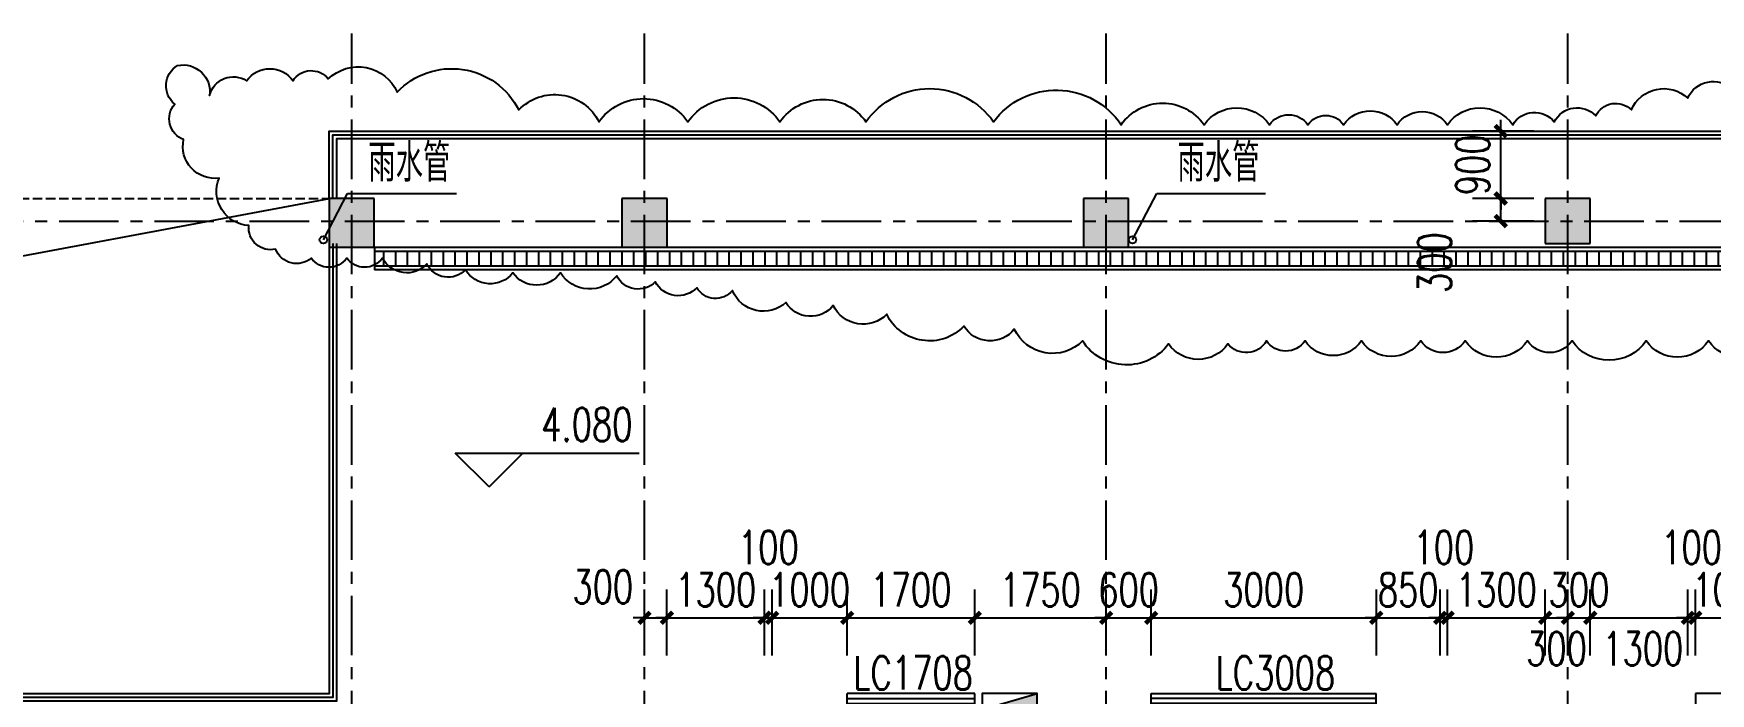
# Model space of a CAD drawing. Header units: millimetres. Extents: x -1048436 to -185795, y -983427 to 400387.
# Drawn here: x -743652 to -721312, y -283118 to -274318 of the extents above; entities that cross this region are included whole.
import ezdxf

# ---------------------------------------------------------------- set-up
doc = ezdxf.new("R2010")
doc.units = ezdxf.units.MM
doc.header["$LTSCALE"] = 500
doc.linetypes.add('DASH', pattern=[0.35, 0.25, -0.1])
doc.linetypes.add('一层轴网$0$CENTER', pattern=[50.8, 31.75, -6.35, 6.35, -6.35])
for name, color, linetype in [('COLUMN', 254, 'Continuous'), ('DIM_LEAD', 3, 'Continuous'), ('P-消火栓-VPIPE', 1, 'Continuous'), ('PUB_DIM', 3, 'Continuous'), ('PUB_HATCH', 8, 'Continuous'), ('PUB_TEXT', 7, 'Continuous'), ('WINDOW', 4, 'Continuous'), ('WINDOW_TEXT', 7, 'Continuous'), ('一层轴网$0$建-轴线', 1, '一层轴网$0$CENTER'), ('建-墙', 254, 'Continuous'), ('建-屋面-排水沟落水口', 175, 'Continuous'), ('建-排水沟', 181, 'Continuous'), ('建-文字', 4, 'Continuous'), ('建-楼梯-扶手栏杆', 3, 'Continuous'), ('建-符号', 13, 'Continuous')]:
    doc.layers.add(name, color=color, linetype=linetype)
doc.layers.add('建-非打-01', color=6, linetype='Continuous', plot=False)
doc.styles.add('_TCH_DIM', font='SIMPLEX', dxfattribs={"bigfont": 'GBCBIG'})
doc.styles.add('_TCH_DIM_T3', font='SIMPLEX', dxfattribs={"width": 0.705882, "bigfont": 'GBCBIG'})
doc.styles.add('_TCH_WINDOW', font='SIMPLEX', dxfattribs={"height": 3.5, "bigfont": 'GBCBIG'})
doc.dimstyles.new('_TCH_ARCH&&150', dxfattribs={"dimtxt": 446.25, "dimasz": 150, "dimexe": 375, "dimexo": 450, "dimgap": 150, "dimtad": 1, "dimdec": 0, "dimzin": 0, "dimdsep": 46, "dimtxsty": '_TCH_DIM_T3', "dimblk": 'ARCHTICK', "dimcen": 0.09, "dimclrt": 7, "dimazin": 2, "dimtfac": 1, "dimtdec": 0, "dimtix": 1, "dimtmove": 2, "dimatfit": 3, "dimldrblk": 'ARCHTICK', "dimfxl": 1, "dimtolj": 1, "dimtzin": 0, "dimarcsym": 0})

# ---------------------------------------------------------------- blocks, each defined once
blk = doc.blocks.new('一层轴网')
at = {"layer": '一层轴网$0$建-轴线', "ltscale": 0.05}
blk.add_line((-2650, 79776.4), (66950.9, 79776.4), dxfattribs=at)
for points in [[(13950, 57476.4), (13950, 82276.4)], [(17850, 57476.4), (17850, 82276.4)], [(24000, 57476.4), (24000, 82276.4)], [(30150, 57476.4), (30150, 82276.4)]]:
    blk.add_lwpolyline(points, dxfattribs=at)
blk = doc.blocks.new('PA-X单栓')
blk.add_line((-162, 57), (325, 200))
blk.add_lwpolyline([(-162, 57), (325, 57), (325, 200), (-162, 200)], close=True)
blk.add_solid([(325, 57), (325, 200), (-162, 57)])
blk = doc.blocks.new('fghfgh')
at = {"layer": 'P-消火栓-VPIPE', "linetype": 'ByBlock', "xscale": 1.5, "yscale": 1.5, "zscale": 1.5}
blk.add_blockref('PA-X单栓', (-730769, -283418), dxfattribs=at)
blk = doc.blocks.new('A$C4F09042B')
at = {"layer": 'DIM_LEAD'}
for p, q in [((82029, 114950), (82352, 115567)), ((82352, 115567), (83801, 115567)), ((92808, 114950), (93131, 115567)), ((93131, 115567), (94581, 115567))]:
    blk.add_line(p, q, dxfattribs=at)
at = {"layer": '建-屋面-排水沟落水口'}
for centre in [(82029, 114950), (92808, 114950)]:
    blk.add_circle(centre, 50, dxfattribs=at)
at = {"layer": 'PUB_TEXT', "style": '_TCH_DIM'}
for p in [(82627, 115724), (93407, 115724)]:
    blk.add_text('雨水管', height=506.4, dxfattribs=at).set_placement(p)
blk = doc.blocks.new('_ArchTick')
at = {"color": 0, "linetype": 'ByBlock', "const_width": 0.4}
blk.add_lwpolyline([(-0.5, -0.5), (0.5, 0.5)], dxfattribs=at)
blk = doc.blocks.new('*D1290')
at = {"layer": 'Defpoints', "color": 0, "transparency": 16777216}
for p in [(-735213, -282108), (-735513, -283059), (-735213, -283059)]:
    blk.add_point(p, dxfattribs=at)
at = {"layer": 'PUB_DIM', "color": 0, "lineweight": -2, "transparency": 16777216}
for p, q in [((-735513, -282609), (-735513, -281733)), ((-735213, -282609), (-735213, -281733)), ((-735513, -282108), (-735663, -282108)), ((-735513, -282108), (-735213, -282108)), ((-735213, -282108), (-735063, -282108))]:
    blk.add_line(p, q, dxfattribs=at)
at = {"layer": 'PUB_DIM', "color": 0, "lineweight": -2, "transparency": 16777216, "xscale": 150, "yscale": 150, "zscale": 150}
blk.add_blockref('_ArchTick', (-735513, -282108), dxfattribs=at)
at = {"layer": 'PUB_DIM', "color": 0, "lineweight": -2, "transparency": 16777216, "xscale": 150, "yscale": 150, "zscale": 150, "rotation": 180}
blk.add_blockref('_ArchTick', (-735213, -282108), dxfattribs=at)
at = {"layer": 'PUB_DIM', "color": 7, "transparency": 16777216, "insert": (-736068, -281695), "char_height": 446.2, "attachment_point": 5, "style": '_TCH_DIM_T3'}
blk.add_mtext('\\A1;300', dxfattribs=at)
blk = doc.blocks.new('*D1291')
at = {"layer": 'Defpoints', "color": 0, "transparency": 16777216}
for p in [(-733913, -282108), (-735213, -283059), (-733913, -283059)]:
    blk.add_point(p, dxfattribs=at)
at = {"layer": 'PUB_DIM', "color": 0, "lineweight": -2, "transparency": 16777216}
for p, q in [((-735213, -282609), (-735213, -281733)), ((-733913, -282609), (-733913, -281733)), ((-735213, -282108), (-735363, -282108)), ((-735213, -282108), (-733913, -282108)), ((-733913, -282108), (-733763, -282108))]:
    blk.add_line(p, q, dxfattribs=at)
at = {"layer": 'PUB_DIM', "color": 0, "lineweight": -2, "transparency": 16777216, "xscale": 150, "yscale": 150, "zscale": 150}
blk.add_blockref('_ArchTick', (-735213, -282108), dxfattribs=at)
at = {"layer": 'PUB_DIM', "color": 0, "lineweight": -2, "transparency": 16777216, "xscale": 150, "yscale": 150, "zscale": 150, "rotation": 180}
blk.add_blockref('_ArchTick', (-733913, -282108), dxfattribs=at)
at = {"layer": 'PUB_DIM', "color": 7, "transparency": 16777216, "insert": (-734563, -281735), "char_height": 446.2, "attachment_point": 5, "style": '_TCH_DIM_T3'}
blk.add_mtext('\\A1;1300', dxfattribs=at)
blk = doc.blocks.new('*D1292')
at = {"layer": 'Defpoints', "color": 0, "transparency": 16777216}
for p in [(-733813, -282108), (-733913, -283059), (-733813, -283059)]:
    blk.add_point(p, dxfattribs=at)
at = {"layer": 'PUB_DIM', "color": 0, "lineweight": -2, "transparency": 16777216}
for p, q in [((-733913, -282609), (-733913, -281733)), ((-733813, -282609), (-733813, -281733)), ((-733913, -282108), (-734063, -282108)), ((-733913, -282108), (-733813, -282108)), ((-733813, -282108), (-733663, -282108))]:
    blk.add_line(p, q, dxfattribs=at)
at = {"layer": 'PUB_DIM', "color": 0, "lineweight": -2, "transparency": 16777216, "xscale": 150, "yscale": 150, "zscale": 150}
blk.add_blockref('_ArchTick', (-733913, -282108), dxfattribs=at)
at = {"layer": 'PUB_DIM', "color": 0, "lineweight": -2, "transparency": 16777216, "xscale": 150, "yscale": 150, "zscale": 150, "rotation": 180}
blk.add_blockref('_ArchTick', (-733813, -282108), dxfattribs=at)
at = {"layer": 'PUB_DIM', "color": 7, "transparency": 16777216, "insert": (-733863, -281170), "char_height": 446.2, "attachment_point": 5, "style": '_TCH_DIM_T3'}
blk.add_mtext('\\A1;100', dxfattribs=at)
blk = doc.blocks.new('*D1293')
at = {"layer": 'Defpoints', "color": 0, "transparency": 16777216}
for p in [(-732813, -282108), (-733813, -283059), (-732813, -283059)]:
    blk.add_point(p, dxfattribs=at)
at = {"layer": 'PUB_DIM', "color": 0, "lineweight": -2, "transparency": 16777216}
for p, q in [((-733813, -282609), (-733813, -281733)), ((-732813, -282609), (-732813, -281733)), ((-733813, -282108), (-733963, -282108)), ((-733813, -282108), (-732813, -282108)), ((-732813, -282108), (-732663, -282108))]:
    blk.add_line(p, q, dxfattribs=at)
at = {"layer": 'PUB_DIM', "color": 0, "lineweight": -2, "transparency": 16777216, "xscale": 150, "yscale": 150, "zscale": 150}
blk.add_blockref('_ArchTick', (-733813, -282108), dxfattribs=at)
at = {"layer": 'PUB_DIM', "color": 0, "lineweight": -2, "transparency": 16777216, "xscale": 150, "yscale": 150, "zscale": 150, "rotation": 180}
blk.add_blockref('_ArchTick', (-732813, -282108), dxfattribs=at)
at = {"layer": 'PUB_DIM', "color": 7, "transparency": 16777216, "insert": (-733313, -281735), "char_height": 446.2, "attachment_point": 5, "style": '_TCH_DIM_T3'}
blk.add_mtext('\\A1;1000', dxfattribs=at)
blk = doc.blocks.new('*D1294')
at = {"layer": 'Defpoints', "color": 0, "transparency": 16777216}
for p in [(-731113, -282108), (-732813, -283059), (-731113, -283059)]:
    blk.add_point(p, dxfattribs=at)
at = {"layer": 'PUB_DIM', "color": 0, "lineweight": -2, "transparency": 16777216}
for p, q in [((-732813, -282609), (-732813, -281733)), ((-731113, -282609), (-731113, -281733)), ((-732813, -282108), (-731113, -282108))]:
    blk.add_line(p, q, dxfattribs=at)
at = {"layer": 'PUB_DIM', "color": 0, "lineweight": -2, "transparency": 16777216, "xscale": 150, "yscale": 150, "zscale": 150, "rotation": 180}
blk.add_blockref('_ArchTick', (-732813, -282108), dxfattribs=at)
at = {"layer": 'PUB_DIM', "color": 0, "lineweight": -2, "transparency": 16777216, "xscale": 150, "yscale": 150, "zscale": 150}
blk.add_blockref('_ArchTick', (-731113, -282108), dxfattribs=at)
at = {"layer": 'PUB_DIM', "color": 7, "transparency": 16777216, "insert": (-731963, -281735), "char_height": 446.2, "attachment_point": 5, "style": '_TCH_DIM_T3'}
blk.add_mtext('\\A1;1700', dxfattribs=at)
blk = doc.blocks.new('*D1295')
at = {"layer": 'Defpoints', "color": 0, "transparency": 16777216}
for p in [(-729363, -282108), (-731113, -283059), (-729363, -283059)]:
    blk.add_point(p, dxfattribs=at)
at = {"layer": 'PUB_DIM', "color": 0, "lineweight": -2, "transparency": 16777216}
for p, q in [((-731113, -282609), (-731113, -281733)), ((-729363, -282609), (-729363, -281733)), ((-731113, -282108), (-729363, -282108))]:
    blk.add_line(p, q, dxfattribs=at)
at = {"layer": 'PUB_DIM', "color": 0, "lineweight": -2, "transparency": 16777216, "xscale": 150, "yscale": 150, "zscale": 150, "rotation": 180}
blk.add_blockref('_ArchTick', (-731113, -282108), dxfattribs=at)
at = {"layer": 'PUB_DIM', "color": 0, "lineweight": -2, "transparency": 16777216, "xscale": 150, "yscale": 150, "zscale": 150}
blk.add_blockref('_ArchTick', (-729363, -282108), dxfattribs=at)
at = {"layer": 'PUB_DIM', "color": 7, "transparency": 16777216, "insert": (-730238, -281735), "char_height": 446.2, "attachment_point": 5, "style": '_TCH_DIM_T3'}
blk.add_mtext('\\A1;1750', dxfattribs=at)
blk = doc.blocks.new('*D1296')
at = {"layer": 'Defpoints', "color": 0, "transparency": 16777216}
for p in [(-728763, -282108), (-729363, -283059), (-728763, -283059)]:
    blk.add_point(p, dxfattribs=at)
at = {"layer": 'PUB_DIM', "color": 0, "lineweight": -2, "transparency": 16777216}
for p, q in [((-729363, -282609), (-729363, -281733)), ((-728763, -282609), (-728763, -281733)), ((-729363, -282108), (-729513, -282108)), ((-729363, -282108), (-728763, -282108)), ((-728763, -282108), (-728613, -282108))]:
    blk.add_line(p, q, dxfattribs=at)
at = {"layer": 'PUB_DIM', "color": 0, "lineweight": -2, "transparency": 16777216, "xscale": 150, "yscale": 150, "zscale": 150}
blk.add_blockref('_ArchTick', (-729363, -282108), dxfattribs=at)
at = {"layer": 'PUB_DIM', "color": 0, "lineweight": -2, "transparency": 16777216, "xscale": 150, "yscale": 150, "zscale": 150, "rotation": 180}
blk.add_blockref('_ArchTick', (-728763, -282108), dxfattribs=at)
at = {"layer": 'PUB_DIM', "color": 7, "transparency": 16777216, "insert": (-729063, -281735), "char_height": 446.2, "attachment_point": 5, "style": '_TCH_DIM_T3'}
blk.add_mtext('\\A1;600', dxfattribs=at)
blk = doc.blocks.new('*D1297')
at = {"layer": 'Defpoints', "color": 0, "transparency": 16777216}
for p in [(-725763, -282108), (-728763, -283059), (-725763, -283059)]:
    blk.add_point(p, dxfattribs=at)
at = {"layer": 'PUB_DIM', "color": 0, "lineweight": -2, "transparency": 16777216}
for p, q in [((-728763, -282609), (-728763, -281733)), ((-725763, -282609), (-725763, -281733)), ((-728763, -282108), (-725763, -282108))]:
    blk.add_line(p, q, dxfattribs=at)
at = {"layer": 'PUB_DIM', "color": 0, "lineweight": -2, "transparency": 16777216, "xscale": 150, "yscale": 150, "zscale": 150, "rotation": 180}
blk.add_blockref('_ArchTick', (-728763, -282108), dxfattribs=at)
at = {"layer": 'PUB_DIM', "color": 0, "lineweight": -2, "transparency": 16777216, "xscale": 150, "yscale": 150, "zscale": 150}
blk.add_blockref('_ArchTick', (-725763, -282108), dxfattribs=at)
at = {"layer": 'PUB_DIM', "color": 7, "transparency": 16777216, "insert": (-727263, -281735), "char_height": 446.2, "attachment_point": 5, "style": '_TCH_DIM_T3'}
blk.add_mtext('\\A1;3000', dxfattribs=at)
blk = doc.blocks.new('*D1298')
at = {"layer": 'Defpoints', "color": 0, "transparency": 16777216}
for p in [(-724913, -282108), (-725763, -283059), (-724913, -283059)]:
    blk.add_point(p, dxfattribs=at)
at = {"layer": 'PUB_DIM', "color": 0, "lineweight": -2, "transparency": 16777216}
for p, q in [((-725763, -282609), (-725763, -281733)), ((-724913, -282609), (-724913, -281733)), ((-725763, -282108), (-725913, -282108)), ((-725763, -282108), (-724913, -282108)), ((-724913, -282108), (-724763, -282108))]:
    blk.add_line(p, q, dxfattribs=at)
at = {"layer": 'PUB_DIM', "color": 0, "lineweight": -2, "transparency": 16777216, "xscale": 150, "yscale": 150, "zscale": 150}
blk.add_blockref('_ArchTick', (-725763, -282108), dxfattribs=at)
at = {"layer": 'PUB_DIM', "color": 0, "lineweight": -2, "transparency": 16777216, "xscale": 150, "yscale": 150, "zscale": 150, "rotation": 180}
blk.add_blockref('_ArchTick', (-724913, -282108), dxfattribs=at)
at = {"layer": 'PUB_DIM', "color": 7, "transparency": 16777216, "insert": (-725338, -281735), "char_height": 446.2, "attachment_point": 5, "style": '_TCH_DIM_T3'}
blk.add_mtext('\\A1;850', dxfattribs=at)
blk = doc.blocks.new('*D1299')
at = {"layer": 'Defpoints', "color": 0, "transparency": 16777216}
for p in [(-724813, -282108), (-724913, -283059), (-724813, -283059)]:
    blk.add_point(p, dxfattribs=at)
at = {"layer": 'PUB_DIM', "color": 0, "lineweight": -2, "transparency": 16777216}
for p, q in [((-724913, -282609), (-724913, -281733)), ((-724813, -282609), (-724813, -281733)), ((-724913, -282108), (-725063, -282108)), ((-724913, -282108), (-724813, -282108)), ((-724813, -282108), (-724663, -282108))]:
    blk.add_line(p, q, dxfattribs=at)
at = {"layer": 'PUB_DIM', "color": 0, "lineweight": -2, "transparency": 16777216, "xscale": 150, "yscale": 150, "zscale": 150}
blk.add_blockref('_ArchTick', (-724913, -282108), dxfattribs=at)
at = {"layer": 'PUB_DIM', "color": 0, "lineweight": -2, "transparency": 16777216, "xscale": 150, "yscale": 150, "zscale": 150, "rotation": 180}
blk.add_blockref('_ArchTick', (-724813, -282108), dxfattribs=at)
at = {"layer": 'PUB_DIM', "color": 7, "transparency": 16777216, "insert": (-724863, -281170), "char_height": 446.2, "attachment_point": 5, "style": '_TCH_DIM_T3'}
blk.add_mtext('\\A1;100', dxfattribs=at)
blk = doc.blocks.new('*D1300')
at = {"layer": 'Defpoints', "color": 0, "transparency": 16777216}
for p in [(-723513, -282108), (-724813, -283059), (-723513, -283059)]:
    blk.add_point(p, dxfattribs=at)
at = {"layer": 'PUB_DIM', "color": 0, "lineweight": -2, "transparency": 16777216}
for p, q in [((-724813, -282609), (-724813, -281733)), ((-723513, -282609), (-723513, -281733)), ((-724813, -282108), (-724963, -282108)), ((-724813, -282108), (-723513, -282108)), ((-723513, -282108), (-723363, -282108))]:
    blk.add_line(p, q, dxfattribs=at)
at = {"layer": 'PUB_DIM', "color": 0, "lineweight": -2, "transparency": 16777216, "xscale": 150, "yscale": 150, "zscale": 150}
blk.add_blockref('_ArchTick', (-724813, -282108), dxfattribs=at)
at = {"layer": 'PUB_DIM', "color": 0, "lineweight": -2, "transparency": 16777216, "xscale": 150, "yscale": 150, "zscale": 150, "rotation": 180}
blk.add_blockref('_ArchTick', (-723513, -282108), dxfattribs=at)
at = {"layer": 'PUB_DIM', "color": 7, "transparency": 16777216, "insert": (-724163, -281735), "char_height": 446.2, "attachment_point": 5, "style": '_TCH_DIM_T3'}
blk.add_mtext('\\A1;1300', dxfattribs=at)
blk = doc.blocks.new('*D1301')
at = {"layer": 'Defpoints', "color": 0, "transparency": 16777216}
for p in [(-723213, -282108), (-723513, -283059), (-723213, -283059)]:
    blk.add_point(p, dxfattribs=at)
at = {"layer": 'PUB_DIM', "color": 0, "lineweight": -2, "transparency": 16777216}
for p, q in [((-723513, -282609), (-723513, -281733)), ((-723213, -282609), (-723213, -281733)), ((-723513, -282108), (-723213, -282108))]:
    blk.add_line(p, q, dxfattribs=at)
at = {"layer": 'PUB_DIM', "color": 0, "lineweight": -2, "transparency": 16777216, "xscale": 150, "yscale": 150, "zscale": 150, "rotation": 180}
blk.add_blockref('_ArchTick', (-723513, -282108), dxfattribs=at)
at = {"layer": 'PUB_DIM', "color": 0, "lineweight": -2, "transparency": 16777216, "xscale": 150, "yscale": 150, "zscale": 150}
blk.add_blockref('_ArchTick', (-723213, -282108), dxfattribs=at)
at = {"layer": 'PUB_DIM', "color": 7, "transparency": 16777216, "insert": (-723363, -282520), "char_height": 446.2, "attachment_point": 5, "style": '_TCH_DIM_T3'}
blk.add_mtext('\\A1;300', dxfattribs=at)
blk = doc.blocks.new('*D1302')
at = {"layer": 'Defpoints', "color": 0, "transparency": 16777216}
for p in [(-722913, -282108), (-723213, -283059), (-722913, -283059)]:
    blk.add_point(p, dxfattribs=at)
at = {"layer": 'PUB_DIM', "color": 0, "lineweight": -2, "transparency": 16777216}
for p, q in [((-723213, -282609), (-723213, -281733)), ((-722913, -282609), (-722913, -281733)), ((-723213, -282108), (-723363, -282108)), ((-723213, -282108), (-722913, -282108)), ((-722913, -282108), (-722763, -282108))]:
    blk.add_line(p, q, dxfattribs=at)
at = {"layer": 'PUB_DIM', "color": 0, "lineweight": -2, "transparency": 16777216, "xscale": 150, "yscale": 150, "zscale": 150}
blk.add_blockref('_ArchTick', (-723213, -282108), dxfattribs=at)
at = {"layer": 'PUB_DIM', "color": 0, "lineweight": -2, "transparency": 16777216, "xscale": 150, "yscale": 150, "zscale": 150, "rotation": 180}
blk.add_blockref('_ArchTick', (-722913, -282108), dxfattribs=at)
at = {"layer": 'PUB_DIM', "color": 7, "transparency": 16777216, "insert": (-723063, -281735), "char_height": 446.2, "attachment_point": 5, "style": '_TCH_DIM_T3'}
blk.add_mtext('\\A1;300', dxfattribs=at)
blk = doc.blocks.new('*D1303')
at = {"layer": 'Defpoints', "color": 0, "transparency": 16777216}
for p in [(-721613, -282108), (-722913, -283059), (-721613, -283059)]:
    blk.add_point(p, dxfattribs=at)
at = {"layer": 'PUB_DIM', "color": 0, "lineweight": -2, "transparency": 16777216}
for p, q in [((-722913, -282609), (-722913, -281733)), ((-721613, -282609), (-721613, -281733)), ((-722913, -282108), (-721613, -282108))]:
    blk.add_line(p, q, dxfattribs=at)
at = {"layer": 'PUB_DIM', "color": 0, "lineweight": -2, "transparency": 16777216, "xscale": 150, "yscale": 150, "zscale": 150, "rotation": 180}
blk.add_blockref('_ArchTick', (-722913, -282108), dxfattribs=at)
at = {"layer": 'PUB_DIM', "color": 0, "lineweight": -2, "transparency": 16777216, "xscale": 150, "yscale": 150, "zscale": 150}
blk.add_blockref('_ArchTick', (-721613, -282108), dxfattribs=at)
at = {"layer": 'PUB_DIM', "color": 7, "transparency": 16777216, "insert": (-722213, -282520), "char_height": 446.2, "attachment_point": 5, "style": '_TCH_DIM_T3'}
blk.add_mtext('\\A1;1300', dxfattribs=at)
blk = doc.blocks.new('*D1304')
at = {"layer": 'Defpoints', "color": 0, "transparency": 16777216}
for p in [(-721513, -282108), (-721613, -283059), (-721513, -283059)]:
    blk.add_point(p, dxfattribs=at)
at = {"layer": 'PUB_DIM', "color": 0, "lineweight": -2, "transparency": 16777216}
for p, q in [((-721613, -282609), (-721613, -281733)), ((-721513, -282609), (-721513, -281733)), ((-721613, -282108), (-721763, -282108)), ((-721613, -282108), (-721513, -282108)), ((-721513, -282108), (-721363, -282108))]:
    blk.add_line(p, q, dxfattribs=at)
at = {"layer": 'PUB_DIM', "color": 0, "lineweight": -2, "transparency": 16777216, "xscale": 150, "yscale": 150, "zscale": 150}
blk.add_blockref('_ArchTick', (-721613, -282108), dxfattribs=at)
at = {"layer": 'PUB_DIM', "color": 0, "lineweight": -2, "transparency": 16777216, "xscale": 150, "yscale": 150, "zscale": 150, "rotation": 180}
blk.add_blockref('_ArchTick', (-721513, -282108), dxfattribs=at)
at = {"layer": 'PUB_DIM', "color": 7, "transparency": 16777216, "insert": (-721563, -281170), "char_height": 446.2, "attachment_point": 5, "style": '_TCH_DIM_T3'}
blk.add_mtext('\\A1;100', dxfattribs=at)
blk = doc.blocks.new('*D1305')
at = {"layer": 'Defpoints', "color": 0, "transparency": 16777216}
for p in [(-720513, -282108), (-721513, -283059), (-720513, -283059)]:
    blk.add_point(p, dxfattribs=at)
at = {"layer": 'PUB_DIM', "color": 0, "lineweight": -2, "transparency": 16777216}
for p, q in [((-721513, -282609), (-721513, -281733)), ((-720513, -282609), (-720513, -281733)), ((-721513, -282108), (-721663, -282108)), ((-721513, -282108), (-720513, -282108)), ((-720513, -282108), (-720363, -282108))]:
    blk.add_line(p, q, dxfattribs=at)
at = {"layer": 'PUB_DIM', "color": 0, "lineweight": -2, "transparency": 16777216, "xscale": 150, "yscale": 150, "zscale": 150}
blk.add_blockref('_ArchTick', (-721513, -282108), dxfattribs=at)
at = {"layer": 'PUB_DIM', "color": 0, "lineweight": -2, "transparency": 16777216, "xscale": 150, "yscale": 150, "zscale": 150, "rotation": 180}
blk.add_blockref('_ArchTick', (-720513, -282108), dxfattribs=at)
at = {"layer": 'PUB_DIM', "color": 7, "transparency": 16777216, "insert": (-721013, -281735), "char_height": 446.2, "attachment_point": 5, "style": '_TCH_DIM_T3'}
blk.add_mtext('\\A1;1000', dxfattribs=at)
blk = doc.blocks.new('*D1458')
at = {"layer": 'Defpoints', "color": 0, "transparency": 16777216}
for p in [(-724106, -276518), (-723213, -276518), (-723213, -276818)]:
    blk.add_point(p, dxfattribs=at)
at = {"layer": 'PUB_DIM', "color": 0, "lineweight": -2, "transparency": 16777216}
for p, q in [((-723663, -276518), (-724481, -276518)), ((-724106, -276818), (-724106, -276518)), ((-723663, -276818), (-724481, -276818))]:
    blk.add_line(p, q, dxfattribs=at)
at = {"layer": 'PUB_DIM', "color": 0, "lineweight": -2, "transparency": 16777216, "xscale": 150, "yscale": 150, "zscale": 150}
for p, rotation in [((-724106, -276518), 90), ((-724106, -276818), 270)]:
    blk.add_blockref('_ArchTick', p, dxfattribs=dict(at, rotation=rotation))
at = {"layer": 'PUB_DIM', "color": 7, "transparency": 16777216, "insert": (-724987, -277373), "char_height": 446.2, "attachment_point": 5, "rotation": 90, "style": '_TCH_DIM_T3'}
blk.add_mtext('\\A1;300', dxfattribs=at)
blk = doc.blocks.new('*D1459')
at = {"layer": 'Defpoints', "color": 0, "transparency": 16777216}
for p in [(-724106, -275618), (-723213, -275618), (-723213, -276518)]:
    blk.add_point(p, dxfattribs=at)
at = {"layer": 'PUB_DIM', "color": 0, "lineweight": -2, "transparency": 16777216}
for p, q in [((-723663, -275618), (-724481, -275618)), ((-724106, -275618), (-724106, -275468)), ((-724106, -276518), (-724106, -275618)), ((-723663, -276518), (-724481, -276518)), ((-724106, -276518), (-724106, -276668))]:
    blk.add_line(p, q, dxfattribs=at)
at = {"layer": 'PUB_DIM', "color": 0, "lineweight": -2, "transparency": 16777216, "xscale": 150, "yscale": 150, "zscale": 150}
for p, rotation in [((-724106, -275618), 270), ((-724106, -276518), 90)]:
    blk.add_blockref('_ArchTick', p, dxfattribs=dict(at, rotation=rotation))
at = {"layer": 'PUB_DIM', "color": 7, "transparency": 16777216, "insert": (-724479, -276068), "char_height": 446.2, "attachment_point": 5, "rotation": 90, "style": '_TCH_DIM_T3'}
blk.add_mtext('\\A1;900', dxfattribs=at)
blk = doc.blocks.new('$TCHSYS$WIN2D')
for p, q in [((-0.5, 0.5), (0.5, 0.5)), ((-0.5, 0.5), (-0.5, -0.5)), ((0.5, 0.5), (0.5, -0.5)), ((0.5, 0.1667), (-0.5, 0.1667)), ((0.5, -0.1667), (-0.5, -0.1667)), ((-0.5, -0.5), (0.5, -0.5))]:
    blk.add_line(p, q)

msp = doc.modelspace()

# ---------------------------------------------------------------- hatches: boundary and pattern name
at = {"layer": 'PUB_HATCH'}
for points in [[(-739712.7, -276517.6), (-739712.7, -277167.6), (-739112.7, -277167.6), (-739112.7, -276517.6)], [(-735812.7, -276517.6), (-735812.7, -277167.6), (-735212.7, -277167.6), (-735212.7, -276517.6)], [(-729662.7, -276517.6), (-729662.7, -277167.6), (-729062.7, -277167.6), (-729062.7, -276517.6)], [(-723512.7, -276517.6), (-723512.7, -277117.6), (-722912.7, -277117.6), (-722912.7, -276517.6)]]:
    msp.add_hatch(color=256, dxfattribs=at).paths.add_polyline_path(points)
at = {"layer": '建-排水沟'}
h = msp.add_hatch(dxfattribs=at)
h.set_pattern_fill('ANSI31', color=8, scale=50, angle=-315, style=0)
h.set_pattern_definition([(90, (-726921.37, -269167.58), (-158.75, 2e-13), [])])
h.paths.add_polyline_path([(-694705.6, -277417.5), (-694705.6, -277217.5), (-739111.4, -277217.6), (-739111.4, -277417.6)])

# ---------------------------------------------------------------- linework, layer by layer
for points in [[(-739711.1, -276517.5), (-739712.7, -276517.5), (-739712.7, -275617.5), (-710912.7, -275617.5), (-710612.7, -275617.5), (-710612.7, -276517.6)], [(-753211.1, -283117.5), (-739711.1, -283117.5), (-739711.1, -276517.5)]]:
    msp.add_lwpolyline(points)
at = {"layer": 'COLUMN'}
for p, q in [((-739712.7, -276517.6), (-739712.7, -277167.6)), ((-739112.7, -276517.6), (-739712.7, -276517.6)), ((-739112.7, -277167.6), (-739112.7, -276517.6)), ((-735812.7, -276517.6), (-735812.7, -277167.6)), ((-735212.7, -276517.6), (-735812.7, -276517.6)), ((-735212.7, -277167.6), (-735212.7, -276517.6)), ((-729662.7, -276517.6), (-729662.7, -277167.6)), ((-729062.7, -276517.6), (-729662.7, -276517.6)), ((-729062.7, -277167.6), (-729062.7, -276517.6)), ((-723512.7, -276517.6), (-723512.7, -277117.6)), ((-722912.7, -276517.6), (-723512.7, -276517.6)), ((-722912.7, -277117.6), (-722912.7, -276517.6)), ((-739712.7, -277167.6), (-739112.7, -277167.6)), ((-735812.7, -277167.6), (-735212.7, -277167.6)), ((-729662.7, -277167.6), (-729062.7, -277167.6)), ((-723512.7, -277117.6), (-722912.7, -277117.6))]:
    msp.add_line(p, q, dxfattribs=at)
at = {"layer": '建-墙'}
for p, q in [((-721511.8, -283117.1), (-721511.8, -283817.1)), ((-720612.4, -283117.1), (-721511.8, -283117.1))]:
    msp.add_line(p, q, dxfattribs=at)
at = {"layer": '建-墙', "linetype": 'Continuous', "ltscale": 10000}
msp.add_lwpolyline([(-753811.1, -283117.5), (-751305.4, -278688.1), (-739711.1, -276517.5)], dxfattribs=at)
at = {"layer": '建-墙', "linetype": 'DASH'}
msp.add_lwpolyline([(-753811.1, -283117.5), (-753811.1, -276648.1), (-753811.1, -276517.5), (-739711.1, -276517.5)], dxfattribs=at)
at = {"layer": '建-排水沟'}
msp.add_line((-739111.4, -277167.6), (-739111.4, -277467.6), dxfattribs=at)
for points in [[(-739111.4, -277167.6), (-694705.8, -277167.6)], [(-739111.4, -277217.6), (-694705.8, -277217.6)], [(-694705.8, -277417.6), (-739111.4, -277417.6)], [(-694705.8, -277467.6), (-739111.4, -277467.6)]]:
    msp.add_lwpolyline(points, dxfattribs=at)
at = {"layer": '建-楼梯-扶手栏杆'}
for points in [[(-739662.7, -276517.6), (-739662.7, -275667.5), (-710912.7, -275667.5), (-710662.7, -275667.5), (-710662.7, -276517.6)], [(-739612.7, -276517.6), (-739612.7, -275717.5), (-710912.7, -275717.5), (-710712.7, -275717.5), (-710712.7, -276517.6)], [(-753211.1, -283167.5), (-739661.1, -283167.5), (-739661.1, -277117.5)], [(-753211.1, -283217.5), (-739611.1, -283217.5), (-739611.1, -277117.5)]]:
    msp.add_lwpolyline(points, dxfattribs=at)
at = {"layer": '建-符号'}
for p, q in [((-737583.6, -280361.4), (-738033.6, -279911.4)), ((-738033.6, -279911.4), (-735582.6, -279911.4)), ((-737583.6, -280361.4), (-737133.6, -279911.4))]:
    msp.add_line(p, q, dxfattribs=at)
at = {"layer": '建-非打-01'}
msp.add_lwpolyline([(-720507.8, -278417.4, -0.5205671), (-721337.8, -278417.4, -0.5205671), (-721337.8, -278417.4, -0.5205671), (-722167.8, -278417.4, -0.5205671), (-722167.8, -278417.4, -0.5205671), (-723155.9, -278417.4, -0.5205671), (-723155.9, -278417.4, -0.5205671), (-723748.7, -278417.4, -0.5205671), (-723748.7, -278417.4, -0.5205671), (-724578.7, -278417.4, -0.5205671), (-724578.7, -278417.4, -0.5205671), (-725171.6, -278417.4, -0.5205671), (-725171.6, -278417.4, -0.5205671), (-725962, -278417.4, -0.5205671), (-725962, -278417.4, -0.5205671), (-726713, -278417.4, -0.5205671), (-726713, -278417.4, -0.5205671), (-727226.8, -278417.4, -0.5205671), (-727226.8, -278417.4, -0.5205671), (-727740.6, -278456.9, -0.5205671), (-727740.6, -278456.9, -0.5205671), (-728531, -278456.9, -0.5205671), (-728531, -278456.9, -0.5205671), (-729677.2, -278417.4, -0.5205671), (-729677.2, -278417.4, -0.5205671), (-730586.3, -278259.4, -0.5205671), (-730586.3, -278259.4, -0.5205671), (-731258.2, -278219.9, -0.5205671), (-731258.2, -278219.9, -0.5205671), (-732285.8, -278061.9, -0.5205671), (-732285.8, -278061.9, -0.5205671), (-732997.2, -277943.5, -0.5205671), (-732997.2, -277943.5, -0.5205671), (-733629.6, -277904, -0.5205671), (-733629.6, -277904, -0.5205671), (-734341, -277746, -0.5205671), (-734341, -277746, -0.5205671), (-734815.3, -277706.5, -0.5205671), (-734815.3, -277706.5, -0.5205671), (-735368.6, -277627.5, -0.5205671), (-735368.6, -277627.5, -0.5205671), (-735882.4, -277548.5, -0.5205671), (-735882.4, -277548.5, -0.5205671), (-736633.3, -277509, -0.5205671), (-736633.3, -277509, -0.5205671), (-737265.7, -277509, -0.5205671), (-737265.7, -277509, -0.5205671), (-737898.1, -277469.5, -0.5205671), (-737898.1, -277469.5, -0.5205671), (-738411.9, -277390.6, -0.5205671), (-738411.9, -277390.6, -0.5205671), (-739004.7, -277311.6, -0.5205671), (-739004.7, -277311.6, -0.5205671), (-739479, -277311.6, -0.5205671), (-739479, -277311.6, -0.5205671), (-739953.3, -277311.6, -0.5205671), (-739953.3, -277311.6, -0.5205671), (-740427.6, -277193.1, -0.5205671), (-740427.6, -277193.1, -0.5205671), (-740783.3, -276877.1, -0.5205671), (-740783.3, -276877.1, -0.5205671), (-741178.5, -276245.2, -0.5205671), (-741178.5, -276245.2, -0.5205671), (-741652.8, -275731.8, -0.5205671), (-741652.8, -275731.8, -0.5205671), (-741771.4, -275257.9, -0.5205671), (-741771.4, -275257.9, -0.5205671), (-741731.9, -274744.5, -0.5205671), (-741731.9, -274744.5, -0.5205671), (-741306.9, -275145, -0.5205671), (-740812.8, -274947.5, -0.5205671), (-740812.8, -274947.5, -0.5205671), (-740195.2, -274947.5, -0.5205671), (-740195.2, -274947.5, -0.5205671), (-739725.8, -274922.9, -0.5205671), (-739725.8, -274922.9, -0.5205671), (-738807.1, -275099.9, -0.5205671), (-738807.1, -275099.9, -0.5205671), (-737186.7, -275336.9, -0.5205671), (-737186.7, -275336.9, -0.5205671), (-736119.5, -275494.8, -0.5205671), (-736119.5, -275494.8, -0.5205671), (-734933.8, -275494.8, -0.5205671), (-734933.8, -275494.8, -0.5205671), (-733708.6, -275494.8, -0.5205671), (-733708.6, -275494.8, -0.5205671), (-732562.4, -275494.8, -0.5205671), (-732562.4, -275494.8, -0.5205671), (-730862.9, -275494.8, -0.5205671), (-730862.9, -275494.8, -0.5205671), (-729163.4, -275534.3, -0.5205671), (-729163.4, -275534.3, -0.5205671), (-728056.8, -275534.3, -0.5205671), (-728056.8, -275534.3, -0.5205671), (-727187.2, -275534.3, -0.5205671), (-727187.2, -275534.3, -0.5205671), (-726673.4, -275534.3, -0.5205671), (-726673.4, -275534.3, -0.5205671), (-726199.2, -275534.3, -0.5205671), (-726199.2, -275534.3, -0.5205671), (-725487.7, -275534.3, -0.5205671), (-725487.7, -275534.3, -0.5205671), (-724815.8, -275534.3, -0.5205671), (-724815.8, -275534.3, -0.5205671), (-723946.3, -275534.3, -0.5205671), (-723946.3, -275534.3, -0.5205671), (-723393, -275494.8, -0.5205671), (-723393, -275494.8, -0.5205671), (-722839.7, -275415.9, -0.5205671), (-722839.7, -275415.9, -0.5205671), (-722365.4, -275336.9, -0.5205671), (-722365.4, -275336.9, -0.5205671), (-721614.5, -275178.9, -0.5205671), (-721614.5, -275178.9, -0.5205671), (-721021.6, -275060.4, -0.5205671)], format="xyb", dxfattribs=at)

# ---------------------------------------------------------------- block references
for name, p in [('一层轴网', (-753362.7, -356594)), ('A$C4F09042B', (-821819.6, -392018.5)), ('fghfgh', (0, 0))]:
    msp.add_blockref(name, p)
at = {"layer": 'WINDOW'}
ref = msp.add_blockref('$TCHSYS$WIN2D', (-731961.7, -283217.5), dxfattribs=dict(at, xscale=1700, yscale=200, zscale=1700, rotation=180.000000003372))
ref.add_attrib('A', 'LC1708', (-732729.9, -283065.7), dxfattribs={"layer": 'WINDOW_TEXT', "height": 446.25, "rotation": 0, "style": '_TCH_WINDOW', "width": 0.705882})
ref = msp.add_blockref('$TCHSYS$WIN2D', (-727263.1, -283217.5), dxfattribs=dict(at, xscale=-3000, yscale=200, zscale=-3000, rotation=180.0000000044618))
ref.add_attrib('A', 'LC3008', (-727903.1, -283065.7), dxfattribs={"layer": 'WINDOW_TEXT', "height": 446.25, "rotation": 0, "style": '_TCH_WINDOW', "width": 0.705882})

# ---------------------------------------------------------------- texts
at = {"layer": '建-文字', "style": '_TCH_DIM', "width": 0.705882}
msp.add_text('4.080', height=446.25, dxfattribs=at).set_placement((-736887.6, -279753.9))

# ---------------------------------------------------------------- dimensions: what is measured, and where the dimension line sits
at = {"layer": 'PUB_DIM'}
for p1, p2, distance, picture, middle in [((-723212.7, -276517.6), (-723212.7, -275617.5), 893.6, '*D1459', (-724479.4, -276067.6)), ((-735212.7, -283058.9), (-733912.7, -283058.9), 950.9, '*D1291', (-734562.7, -281734.8)), ((-733812.7, -283058.9), (-732812.7, -283058.9), 950.9, '*D1293', (-733312.7, -281734.8)), ((-732812.7, -283058.9), (-731112.7, -283058.9), 950.9, '*D1294', (-731962.7, -281734.8)), ((-731112.7, -283058.9), (-729362.7, -283058.9), 950.9, '*D1295', (-730237.7, -281734.8)), ((-729362.7, -283058.9), (-728763.1, -283058.9), 950.9, '*D1296', (-729062.9, -281734.8)), ((-728763.1, -283058.9), (-725762.7, -283058.9), 950.9, '*D1297', (-727262.9, -281734.8)), ((-725762.7, -283058.9), (-724912.7, -283058.9), 950.9, '*D1298', (-725337.7, -281734.8)), ((-724812.7, -283058.9), (-723512.7, -283058.9), 950.9, '*D1300', (-724162.7, -281734.8)), ((-723212.7, -283058.9), (-722912.7, -283058.9), 950.9, '*D1302', (-723062.7, -281734.8)), ((-721512.7, -283058.9), (-720512.7, -283058.9), 950.9, '*D1305', (-721012.7, -281734.8))]:
    dim = msp.add_aligned_dim(p1=p1, p2=p2, distance=distance, dimstyle='_TCH_ARCH&&150', dxfattribs=at)
    dim.commit()
    dim.dimension.update_dxf_attribs({"geometry": picture, "text_midpoint": middle})
for base, p1, p2, angle, picture, middle in [((-724106.3, -276517.6), (-723212.7, -276817.6), (-723212.7, -276517.6), 90, '*D1458', (-724987, -277372.6)), ((-733812.7, -282107.9), (-733912.7, -283058.9), (-733812.7, -283058.9), 360, '*D1292', (-733862.7, -281170.4)), ((-724812.7, -282107.9), (-724912.7, -283058.9), (-724812.7, -283058.9), 360, '*D1299', (-724862.7, -281170.4)), ((-721512.7, -282107.9), (-721612.7, -283058.9), (-721512.7, -283058.9), 360, '*D1304', (-721562.7, -281170.4)), ((-735212.7, -282107.9), (-735512.7, -283058.9), (-735212.7, -283058.9), 360, '*D1290', (-736067.7, -281695.4)), ((-723212.7, -282107.9), (-723512.7, -283058.9), (-723212.7, -283058.9), 360, '*D1301', (-723362.7, -282520.4)), ((-721612.7, -282107.9), (-722912.7, -283058.9), (-721612.7, -283058.9), 360, '*D1303', (-722212.7, -282520.4))]:
    dim = msp.add_linear_dim(base=base, p1=p1, p2=p2, angle=angle, dimstyle='_TCH_ARCH&&150', dxfattribs=at)
    dim.commit()
    dim.dimension.update_dxf_attribs({"geometry": picture, "text_midpoint": middle, "dimtype": 129})

doc.saveas('drawing.dxf')
